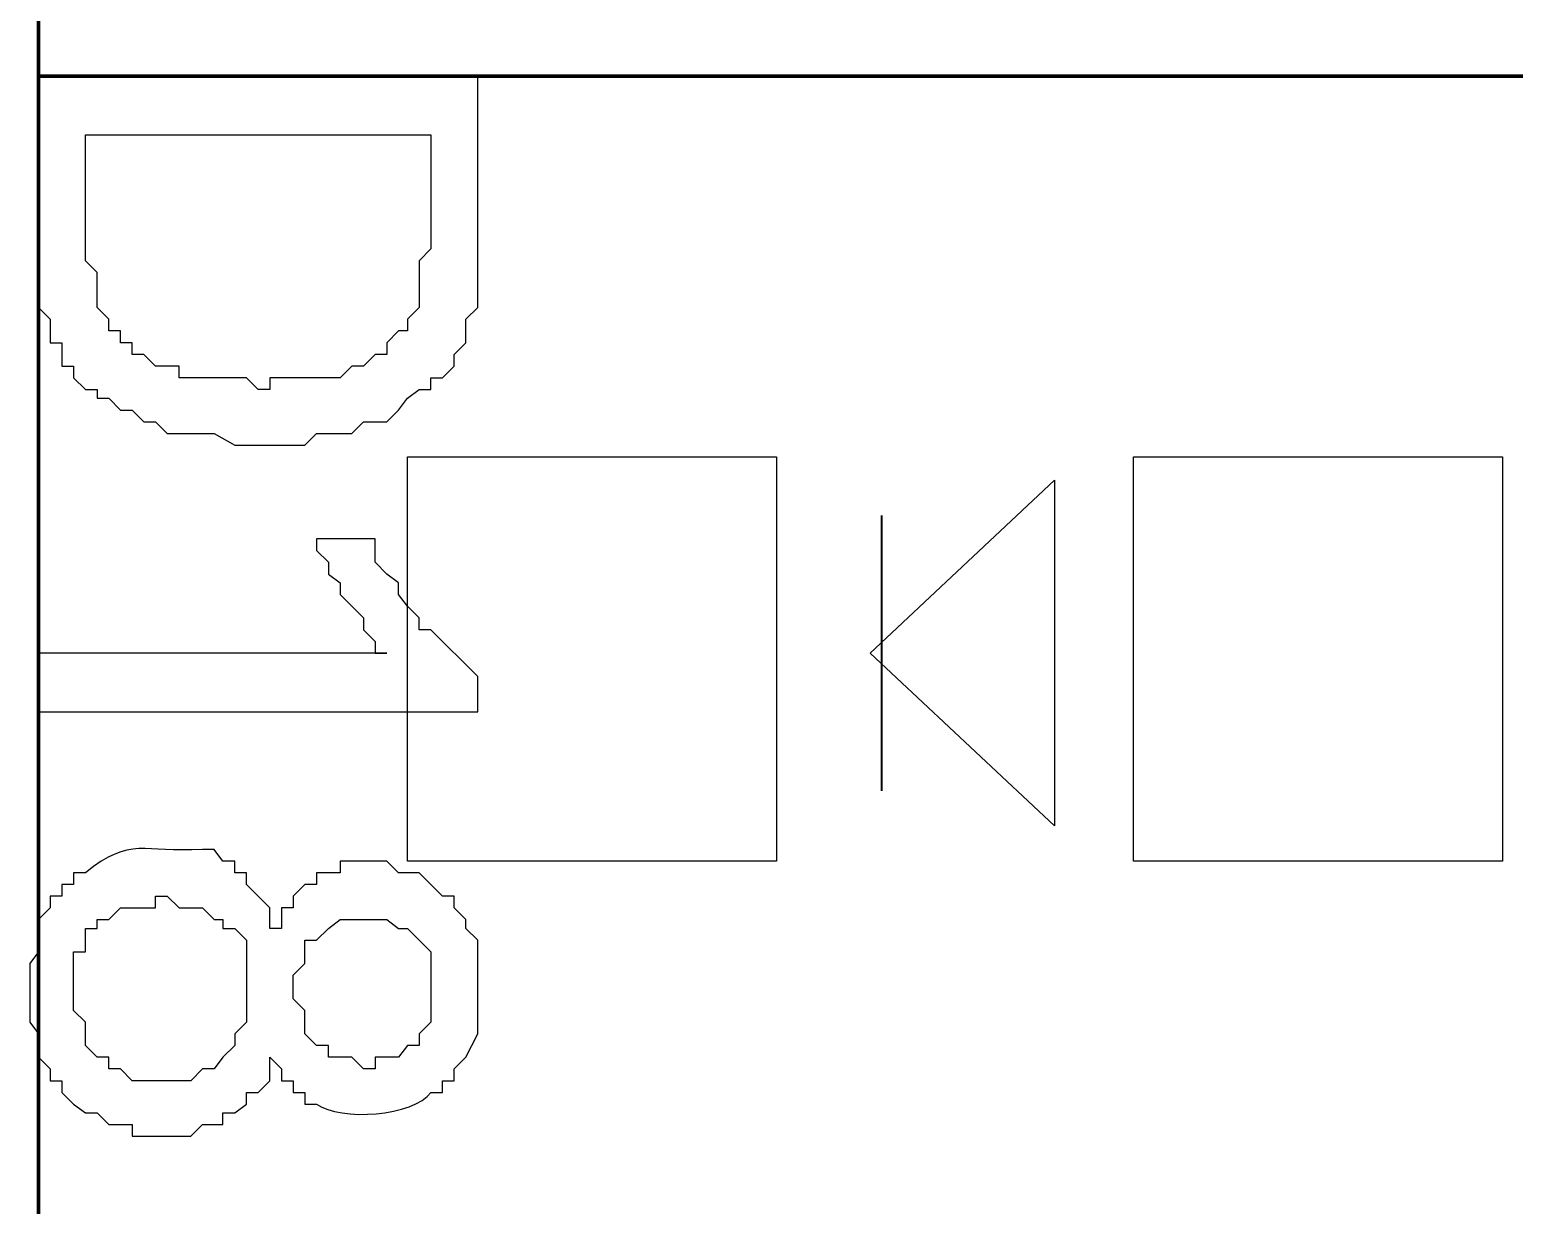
# Model space of a CAD drawing. Header units: millimetres. Extents: x -109 to -14.2, y -107.5 to -24.7.
# Drawn here: x -46.628 to -43.356, y -88.913 to -86.323 of the extents above; entities that cross this region are included whole.
import ezdxf

# ---------------------------------------------------------------- set-up
doc = ezdxf.new("R2010")
doc.units = ezdxf.units.MM
doc.header["$MEASUREMENT"] = 0
doc.layers.add('layer 1', color=7, linetype='Continuous')

msp = doc.modelspace()

# ---------------------------------------------------------------- linework, layer by layer
at = {"layer": 'layer 1', "color": 0, "lineweight": 80}
for points in [[(-46.6086, -91.5042), (-46.6086, -91.5042), (-46.6086, -40.7152), (-46.6086, -40.7152)], [(-46.6086, -86.4253), (-46.6086, -86.4253), (-37.9674, -86.4253), (-37.9674, -86.4253)]]:
    msp.add_open_spline(points, degree=3, dxfattribs=at)
at = {"layer": 'layer 1', "color": 0}
for points, knots in [([(-46.6086, -83.889), (-46.6086, -83.889), (-46.6086, -86.4253), (-46.6086, -86.4253), (-46.6086, -86.4253), (-46.6086, -86.4253), (-37.7157, -86.4253), (-37.7157, -86.4253), (-37.7157, -86.4253), (-37.7157, -86.4253), (-37.7157, -83.889), (-37.7157, -83.889), (-37.7157, -83.889), (-37.7157, -83.889), (-46.6086, -83.889), (-46.6086, -83.889)], [0, 0, 0, 0, 0.2, 0.2, 0.2, 0.2, 0.4, 0.4, 0.4, 0.4, 0.6, 0.6, 0.6, 0.6, 1, 1, 1, 1]), ([(-46.6086, -86.4253), (-46.6086, -86.4253), (-45.6406, -86.4253), (-45.6406, -86.4253), (-45.6406, -86.4253), (-45.6406, -86.4253), (-45.6406, -86.9351), (-45.6406, -86.9351), (-45.6406, -86.9351), (-45.6406, -86.9351), (-45.6664, -86.9609), (-45.6664, -86.9609), (-45.6664, -86.9609), (-45.6664, -86.9609), (-45.6664, -87.0125), (-45.6664, -87.0125), (-45.6664, -87.0125), (-45.6664, -87.0125), (-45.6922, -87.0383), (-45.6922, -87.0383), (-45.6922, -87.0383), (-45.6922, -87.0383), (-45.6922, -87.0642), (-45.6922, -87.0642), (-45.6922, -87.0642), (-45.6922, -87.0642), (-45.718, -87.09), (-45.718, -87.09), (-45.718, -87.09), (-45.718, -87.09), (-45.7438, -87.09), (-45.7438, -87.09), (-45.7438, -87.09), (-45.7438, -87.09), (-45.7438, -87.1158), (-45.7438, -87.1158), (-45.7438, -87.1158), (-45.7438, -87.1158), (-45.7696, -87.1158), (-45.7696, -87.1158), (-45.7696, -87.1158), (-45.7696, -87.1158), (-45.7954, -87.1351), (-45.7954, -87.1351), (-45.7954, -87.1351), (-45.7954, -87.1351), (-45.8148, -87.161), (-45.8148, -87.161), (-45.8148, -87.161), (-45.8148, -87.161), (-45.8406, -87.1868), (-45.8406, -87.1868), (-45.8406, -87.1868), (-45.8406, -87.1868), (-45.8922, -87.1868), (-45.8922, -87.1868), (-45.8922, -87.1868), (-45.8922, -87.1868), (-45.9181, -87.2126), (-45.9181, -87.2126), (-45.9181, -87.2126), (-45.9181, -87.2126), (-45.9955, -87.2126), (-45.9955, -87.2126), (-45.9955, -87.2126), (-45.9955, -87.2126), (-46.0213, -87.2384), (-46.0213, -87.2384), (-46.0213, -87.2384), (-46.0213, -87.2384), (-46.1762, -87.2384), (-46.1762, -87.2384), (-46.1762, -87.2384), (-46.1762, -87.2384), (-46.2214, -87.2126), (-46.2214, -87.2126), (-46.2214, -87.2126), (-46.2214, -87.2126), (-46.3246, -87.2126), (-46.3246, -87.2126), (-46.3246, -87.2126), (-46.3246, -87.2126), (-46.3505, -87.1868), (-46.3505, -87.1868), (-46.3505, -87.1868), (-46.3505, -87.1868), (-46.3763, -87.1868), (-46.3763, -87.1868), (-46.3763, -87.1868), (-46.3763, -87.1868), (-46.4021, -87.161), (-46.4021, -87.161), (-46.4021, -87.161), (-46.4021, -87.161), (-46.4279, -87.161), (-46.4279, -87.161), (-46.4279, -87.161), (-46.4279, -87.161), (-46.4537, -87.1351), (-46.4537, -87.1351), (-46.4537, -87.1351), (-46.4537, -87.1351), (-46.4795, -87.1351), (-46.4795, -87.1351), (-46.4795, -87.1351), (-46.4795, -87.1351), (-46.4795, -87.1158), (-46.4795, -87.1158), (-46.4795, -87.1158), (-46.4795, -87.1158), (-46.5053, -87.1158), (-46.5053, -87.1158), (-46.5053, -87.1158), (-46.5053, -87.1158), (-46.5311, -87.09), (-46.5311, -87.09), (-46.5311, -87.09), (-46.5311, -87.09), (-46.5311, -87.0642), (-46.5311, -87.0642), (-46.5311, -87.0642), (-46.5311, -87.0642), (-46.557, -87.0642), (-46.557, -87.0642), (-46.557, -87.0642), (-46.557, -87.0642), (-46.557, -87.0125), (-46.557, -87.0125), (-46.557, -87.0125), (-46.557, -87.0125), (-46.5828, -87.0125), (-46.5828, -87.0125), (-46.5828, -87.0125), (-46.5828, -87.0125), (-46.5828, -86.9609), (-46.5828, -86.9609), (-46.5828, -86.9609), (-46.5828, -86.9609), (-46.6086, -86.9351), (-46.6086, -86.9351), (-46.6086, -86.9351), (-46.6086, -86.9351), (-46.6086, -86.7802), (-46.6086, -86.7802), (-46.6086, -86.7802), (-46.6086, -86.7802), (-46.6086, -86.4253), (-46.6086, -86.4253)], [0, 0, 0, 0, 0.026316, 0.026316, 0.026316, 0.026316, 0.052632, 0.052632, 0.052632, 0.052632, 0.078947, 0.078947, 0.078947, 0.078947, 0.105263, 0.105263, 0.105263, 0.105263, 0.131579, 0.131579, 0.131579, 0.131579, 0.157895, 0.157895, 0.157895, 0.157895, 0.184211, 0.184211, 0.184211, 0.184211, 0.210526, 0.210526, 0.210526, 0.210526, 0.236842, 0.236842, 0.236842, 0.236842, 0.263158, 0.263158, 0.263158, 0.263158, 0.289474, 0.289474, 0.289474, 0.289474, 0.315789, 0.315789, 0.315789, 0.315789, 0.342105, 0.342105, 0.342105, 0.342105, 0.368421, 0.368421, 0.368421, 0.368421, 0.394737, 0.394737, 0.394737, 0.394737, 0.421053, 0.421053, 0.421053, 0.421053, 0.447368, 0.447368, 0.447368, 0.447368, 0.473684, 0.473684, 0.473684, 0.473684, 0.5, 0.5, 0.5, 0.5, 0.526316, 0.526316, 0.526316, 0.526316, 0.552632, 0.552632, 0.552632, 0.552632, 0.578947, 0.578947, 0.578947, 0.578947, 0.605263, 0.605263, 0.605263, 0.605263, 0.631579, 0.631579, 0.631579, 0.631579, 0.657895, 0.657895, 0.657895, 0.657895, 0.684211, 0.684211, 0.684211, 0.684211, 0.710526, 0.710526, 0.710526, 0.710526, 0.736842, 0.736842, 0.736842, 0.736842, 0.763158, 0.763158, 0.763158, 0.763158, 0.789474, 0.789474, 0.789474, 0.789474, 0.815789, 0.815789, 0.815789, 0.815789, 0.842105, 0.842105, 0.842105, 0.842105, 0.868421, 0.868421, 0.868421, 0.868421, 0.894737, 0.894737, 0.894737, 0.894737, 0.921053, 0.921053, 0.921053, 0.921053, 0.947368, 0.947368, 0.947368, 0.947368, 1, 1, 1, 1]), ([(-46.5053, -86.5543), (-46.5053, -86.5543), (-46.5053, -86.8318), (-46.5053, -86.8318), (-46.5053, -86.8318), (-46.5053, -86.8318), (-46.4795, -86.8577), (-46.4795, -86.8577), (-46.4795, -86.8577), (-46.4795, -86.8577), (-46.4795, -86.9351), (-46.4795, -86.9351), (-46.4795, -86.9351), (-46.4795, -86.9351), (-46.4537, -86.9609), (-46.4537, -86.9609), (-46.4537, -86.9609), (-46.4537, -86.9609), (-46.4537, -86.9867), (-46.4537, -86.9867), (-46.4537, -86.9867), (-46.4537, -86.9867), (-46.4279, -86.9867), (-46.4279, -86.9867), (-46.4279, -86.9867), (-46.4279, -86.9867), (-46.4279, -87.0125), (-46.4279, -87.0125), (-46.4279, -87.0125), (-46.4279, -87.0125), (-46.4021, -87.0125), (-46.4021, -87.0125), (-46.4021, -87.0125), (-46.4021, -87.0125), (-46.4021, -87.0383), (-46.4021, -87.0383), (-46.4021, -87.0383), (-46.4021, -87.0383), (-46.3763, -87.0383), (-46.3763, -87.0383), (-46.3763, -87.0383), (-46.3763, -87.0383), (-46.3505, -87.0642), (-46.3505, -87.0642), (-46.3505, -87.0642), (-46.3505, -87.0642), (-46.2988, -87.0642), (-46.2988, -87.0642), (-46.2988, -87.0642), (-46.2988, -87.0642), (-46.2988, -87.09), (-46.2988, -87.09), (-46.2988, -87.09), (-46.2988, -87.09), (-46.1504, -87.09), (-46.1504, -87.09), (-46.1504, -87.09), (-46.1504, -87.09), (-46.1246, -87.1158), (-46.1246, -87.1158), (-46.1246, -87.1158), (-46.1246, -87.1158), (-46.0988, -87.1158), (-46.0988, -87.1158), (-46.0988, -87.1158), (-46.0988, -87.1158), (-46.0988, -87.09), (-46.0988, -87.09), (-46.0988, -87.09), (-46.0988, -87.09), (-45.9439, -87.09), (-45.9439, -87.09), (-45.9439, -87.09), (-45.9439, -87.09), (-45.9181, -87.0642), (-45.9181, -87.0642), (-45.9181, -87.0642), (-45.9181, -87.0642), (-45.8922, -87.0642), (-45.8922, -87.0642), (-45.8922, -87.0642), (-45.8922, -87.0642), (-45.8664, -87.0383), (-45.8664, -87.0383), (-45.8664, -87.0383), (-45.8664, -87.0383), (-45.8406, -87.0383), (-45.8406, -87.0383), (-45.8406, -87.0383), (-45.8406, -87.0383), (-45.8406, -87.0125), (-45.8406, -87.0125), (-45.8406, -87.0125), (-45.8406, -87.0125), (-45.8148, -86.9867), (-45.8148, -86.9867), (-45.8148, -86.9867), (-45.8148, -86.9867), (-45.7954, -86.9867), (-45.7954, -86.9867), (-45.7954, -86.9867), (-45.7954, -86.9867), (-45.7954, -86.9609), (-45.7954, -86.9609), (-45.7954, -86.9609), (-45.7954, -86.9609), (-45.7696, -86.9351), (-45.7696, -86.9351), (-45.7696, -86.9351), (-45.7696, -86.9351), (-45.7696, -86.8318), (-45.7696, -86.8318), (-45.7696, -86.8318), (-45.7696, -86.8318), (-45.7438, -86.806), (-45.7438, -86.806), (-45.7438, -86.806), (-45.7438, -86.806), (-45.7438, -86.5543), (-45.7438, -86.5543), (-45.7438, -86.5543), (-45.7438, -86.5543), (-46.5053, -86.5543), (-46.5053, -86.5543)], [0, 0, 0, 0, 0.03125, 0.03125, 0.03125, 0.03125, 0.0625, 0.0625, 0.0625, 0.0625, 0.09375, 0.09375, 0.09375, 0.09375, 0.125, 0.125, 0.125, 0.125, 0.15625, 0.15625, 0.15625, 0.15625, 0.1875, 0.1875, 0.1875, 0.1875, 0.21875, 0.21875, 0.21875, 0.21875, 0.25, 0.25, 0.25, 0.25, 0.28125, 0.28125, 0.28125, 0.28125, 0.3125, 0.3125, 0.3125, 0.3125, 0.34375, 0.34375, 0.34375, 0.34375, 0.375, 0.375, 0.375, 0.375, 0.40625, 0.40625, 0.40625, 0.40625, 0.4375, 0.4375, 0.4375, 0.4375, 0.46875, 0.46875, 0.46875, 0.46875, 0.5, 0.5, 0.5, 0.5, 0.53125, 0.53125, 0.53125, 0.53125, 0.5625, 0.5625, 0.5625, 0.5625, 0.59375, 0.59375, 0.59375, 0.59375, 0.625, 0.625, 0.625, 0.625, 0.65625, 0.65625, 0.65625, 0.65625, 0.6875, 0.6875, 0.6875, 0.6875, 0.71875, 0.71875, 0.71875, 0.71875, 0.75, 0.75, 0.75, 0.75, 0.78125, 0.78125, 0.78125, 0.78125, 0.8125, 0.8125, 0.8125, 0.8125, 0.84375, 0.84375, 0.84375, 0.84375, 0.875, 0.875, 0.875, 0.875, 0.90625, 0.90625, 0.90625, 0.90625, 0.9375, 0.9375, 0.9375, 0.9375, 1, 1, 1, 1]), ([(-45.7954, -87.2642), (-45.7954, -87.2642), (-45.7954, -88.1548), (-45.7954, -88.1548), (-45.7954, -88.1548), (-45.7954, -88.1548), (-44.9823, -88.1548), (-44.9823, -88.1548), (-44.9823, -88.1548), (-44.9823, -88.1548), (-44.9823, -87.2642), (-44.9823, -87.2642), (-44.9823, -87.2642), (-44.9823, -87.2642), (-45.7954, -87.2642), (-45.7954, -87.2642)], [0, 0, 0, 0, 0.2, 0.2, 0.2, 0.2, 0.4, 0.4, 0.4, 0.4, 0.6, 0.6, 0.6, 0.6, 1, 1, 1, 1]), ([(-44.195, -87.2642), (-44.195, -87.2642), (-44.195, -88.1548), (-44.195, -88.1548), (-44.195, -88.1548), (-44.195, -88.1548), (-43.3818, -88.1548), (-43.3818, -88.1548), (-43.3818, -88.1548), (-43.3818, -88.1548), (-43.3818, -87.2642), (-43.3818, -87.2642), (-43.3818, -87.2642), (-43.3818, -87.2642), (-44.195, -87.2642), (-44.195, -87.2642)], [0, 0, 0, 0, 0.2, 0.2, 0.2, 0.2, 0.4, 0.4, 0.4, 0.4, 0.6, 0.6, 0.6, 0.6, 1, 1, 1, 1]), ([(-44.3692, -87.3158), (-44.3692, -87.3158), (-44.7758, -87.6966), (-44.7758, -87.6966), (-44.7758, -87.6966), (-44.7758, -87.6966), (-44.3692, -88.0774), (-44.3692, -88.0774), (-44.3692, -88.0774), (-44.3692, -88.0774), (-44.3692, -87.3158), (-44.3692, -87.3158)], [0, 0, 0, 0, 0.25, 0.25, 0.25, 0.25, 0.5, 0.5, 0.5, 0.5, 1, 1, 1, 1]), ([(-46.6086, -87.8257), (-46.6086, -87.8257), (-46.6086, -87.6966), (-46.6086, -87.6966), (-46.6086, -87.6966), (-46.6086, -87.6966), (-45.8406, -87.6966), (-45.8406, -87.6966), (-45.8406, -87.6966), (-45.8406, -87.6966), (-45.8664, -87.6966), (-45.8664, -87.6966), (-45.8664, -87.6966), (-45.8664, -87.6966), (-45.8664, -87.6708), (-45.8664, -87.6708), (-45.8664, -87.6708), (-45.8664, -87.6708), (-45.8922, -87.645), (-45.8922, -87.645), (-45.8922, -87.645), (-45.8922, -87.645), (-45.8922, -87.6191), (-45.8922, -87.6191), (-45.8922, -87.6191), (-45.8922, -87.6191), (-45.9439, -87.5675), (-45.9439, -87.5675), (-45.9439, -87.5675), (-45.9439, -87.5675), (-45.9439, -87.5417), (-45.9439, -87.5417), (-45.9439, -87.5417), (-45.9439, -87.5417), (-45.9697, -87.5223), (-45.9697, -87.5223), (-45.9697, -87.5223), (-45.9697, -87.5223), (-45.9697, -87.4965), (-45.9697, -87.4965), (-45.9697, -87.4965), (-45.9697, -87.4965), (-45.9955, -87.4707), (-45.9955, -87.4707), (-45.9955, -87.4707), (-45.9955, -87.4707), (-45.9955, -87.4449), (-45.9955, -87.4449), (-45.9955, -87.4449), (-45.9955, -87.4449), (-45.8664, -87.4449), (-45.8664, -87.4449), (-45.8664, -87.4449), (-45.8664, -87.4449), (-45.8664, -87.4965), (-45.8664, -87.4965), (-45.8664, -87.4965), (-45.8664, -87.4965), (-45.8406, -87.5223), (-45.8406, -87.5223), (-45.8406, -87.5223), (-45.8406, -87.5223), (-45.8148, -87.5417), (-45.8148, -87.5417), (-45.8148, -87.5417), (-45.8148, -87.5417), (-45.8148, -87.5675), (-45.8148, -87.5675), (-45.8148, -87.5675), (-45.8148, -87.5675), (-45.7954, -87.5933), (-45.7954, -87.5933), (-45.7954, -87.5933), (-45.7954, -87.5933), (-45.7696, -87.6191), (-45.7696, -87.6191), (-45.7696, -87.6191), (-45.7696, -87.6191), (-45.7696, -87.645), (-45.7696, -87.645), (-45.7696, -87.645), (-45.7696, -87.645), (-45.7438, -87.645), (-45.7438, -87.645), (-45.7438, -87.645), (-45.7438, -87.645), (-45.6406, -87.7482), (-45.6406, -87.7482), (-45.6406, -87.7482), (-45.6406, -87.7482), (-45.6406, -87.8257), (-45.6406, -87.8257), (-45.6406, -87.8257), (-45.6406, -87.8257), (-46.6086, -87.8257), (-46.6086, -87.8257)], [0, 0, 0, 0, 0.04, 0.04, 0.04, 0.04, 0.08, 0.08, 0.08, 0.08, 0.12, 0.12, 0.12, 0.12, 0.16, 0.16, 0.16, 0.16, 0.2, 0.2, 0.2, 0.2, 0.24, 0.24, 0.24, 0.24, 0.28, 0.28, 0.28, 0.28, 0.32, 0.32, 0.32, 0.32, 0.36, 0.36, 0.36, 0.36, 0.4, 0.4, 0.4, 0.4, 0.44, 0.44, 0.44, 0.44, 0.48, 0.48, 0.48, 0.48, 0.52, 0.52, 0.52, 0.52, 0.56, 0.56, 0.56, 0.56, 0.6, 0.6, 0.6, 0.6, 0.64, 0.64, 0.64, 0.64, 0.68, 0.68, 0.68, 0.68, 0.72, 0.72, 0.72, 0.72, 0.76, 0.76, 0.76, 0.76, 0.8, 0.8, 0.8, 0.8, 0.84, 0.84, 0.84, 0.84, 0.88, 0.88, 0.88, 0.88, 0.92, 0.92, 0.92, 0.92, 1, 1, 1, 1]), ([(-46.0988, -88.3032), (-46.0988, -88.3032), (-46.0729, -88.3032), (-46.0729, -88.3032), (-46.0729, -88.3032), (-46.0729, -88.3032), (-46.0729, -88.258), (-46.0729, -88.258), (-46.0729, -88.258), (-46.0729, -88.258), (-46.0471, -88.258), (-46.0471, -88.258), (-46.0471, -88.258), (-46.0471, -88.258), (-46.0471, -88.2322), (-46.0471, -88.2322), (-46.0471, -88.2322), (-46.0471, -88.2322), (-46.0213, -88.2064), (-46.0213, -88.2064), (-46.0213, -88.2064), (-46.0213, -88.2064), (-45.9955, -88.2064), (-45.9955, -88.2064), (-45.9955, -88.2064), (-45.9955, -88.2064), (-45.9955, -88.1806), (-45.9955, -88.1806), (-45.9955, -88.1806), (-45.9955, -88.1806), (-45.9439, -88.1806), (-45.9439, -88.1806), (-45.9439, -88.1806), (-45.9439, -88.1806), (-45.9439, -88.1548), (-45.9439, -88.1548), (-45.9439, -88.1548), (-45.9439, -88.1548), (-45.8406, -88.1548), (-45.8406, -88.1548), (-45.8406, -88.1548), (-45.8406, -88.1548), (-45.8148, -88.1806), (-45.8148, -88.1806), (-45.8148, -88.1806), (-45.8148, -88.1806), (-45.7696, -88.1806), (-45.7696, -88.1806), (-45.7696, -88.1806), (-45.7696, -88.1806), (-45.718, -88.2322), (-45.718, -88.2322), (-45.718, -88.2322), (-45.718, -88.2322), (-45.6922, -88.2322), (-45.6922, -88.2322), (-45.6922, -88.2322), (-45.6922, -88.2322), (-45.6922, -88.258), (-45.6922, -88.258), (-45.6922, -88.258), (-45.6922, -88.258), (-45.6664, -88.2839), (-45.6664, -88.2839), (-45.6664, -88.2839), (-45.6664, -88.2839), (-45.6664, -88.3032), (-45.6664, -88.3032), (-45.6664, -88.3032), (-45.6664, -88.3032), (-45.6406, -88.329), (-45.6406, -88.329), (-45.6406, -88.329), (-45.6406, -88.329), (-45.6406, -88.5355), (-45.6406, -88.5355), (-45.6406, -88.5355), (-45.6406, -88.5355), (-45.6664, -88.5872), (-45.6664, -88.5872), (-45.6664, -88.5872), (-45.6664, -88.5872), (-45.6922, -88.613), (-45.6922, -88.613), (-45.6922, -88.613), (-45.6922, -88.613), (-45.6922, -88.6388), (-45.6922, -88.6388), (-45.6922, -88.6388), (-45.6922, -88.6388), (-45.718, -88.6388), (-45.718, -88.6388), (-45.718, -88.6388), (-45.718, -88.6388), (-45.718, -88.6646), (-45.718, -88.6646), (-45.718, -88.6646), (-45.718, -88.6646), (-45.7438, -88.6646), (-45.7438, -88.6646), (-45.7438, -88.6646), (-45.7816, -88.717), (-45.9432, -88.729), (-45.9955, -88.6904), (-45.9955, -88.6904), (-45.9955, -88.6904), (-46.0213, -88.6904), (-46.0213, -88.6904), (-46.0213, -88.6904), (-46.0213, -88.6904), (-46.0213, -88.6646), (-46.0213, -88.6646), (-46.0213, -88.6646), (-46.0213, -88.6646), (-46.0471, -88.6646), (-46.0471, -88.6646), (-46.0471, -88.6646), (-46.0471, -88.6646), (-46.0471, -88.6388), (-46.0471, -88.6388), (-46.0471, -88.6388), (-46.0471, -88.6388), (-46.0729, -88.6388), (-46.0729, -88.6388), (-46.0729, -88.6388), (-46.0729, -88.6388), (-46.0729, -88.613), (-46.0729, -88.613), (-46.0729, -88.613), (-46.0729, -88.613), (-46.0988, -88.5872), (-46.0988, -88.5872), (-46.0988, -88.5872), (-46.0988, -88.5872), (-46.0988, -88.6388), (-46.0988, -88.6388), (-46.0988, -88.6388), (-46.0988, -88.6388), (-46.1246, -88.6646), (-46.1246, -88.6646), (-46.1246, -88.6646), (-46.1246, -88.6646), (-46.1504, -88.6646), (-46.1504, -88.6646), (-46.1504, -88.6646), (-46.1504, -88.6646), (-46.1504, -88.6904), (-46.1504, -88.6904), (-46.1504, -88.6904), (-46.1504, -88.6904), (-46.1762, -88.7098), (-46.1762, -88.7098), (-46.1762, -88.7098), (-46.1762, -88.7098), (-46.202, -88.7098), (-46.202, -88.7098), (-46.202, -88.7098), (-46.202, -88.7098), (-46.202, -88.7356), (-46.202, -88.7356), (-46.202, -88.7356), (-46.202, -88.7356), (-46.2472, -88.7356), (-46.2472, -88.7356), (-46.2472, -88.7356), (-46.2472, -88.7356), (-46.273, -88.7614), (-46.273, -88.7614), (-46.273, -88.7614), (-46.273, -88.7614), (-46.4021, -88.7614), (-46.4021, -88.7614), (-46.4021, -88.7614), (-46.4021, -88.7614), (-46.4021, -88.7356), (-46.4021, -88.7356), (-46.4021, -88.7356), (-46.4021, -88.7356), (-46.4537, -88.7356), (-46.4537, -88.7356), (-46.4537, -88.7356), (-46.4537, -88.7356), (-46.4795, -88.7098), (-46.4795, -88.7098), (-46.4795, -88.7098), (-46.4795, -88.7098), (-46.5053, -88.7098), (-46.5053, -88.7098), (-46.5053, -88.7098), (-46.5053, -88.7098), (-46.5311, -88.6904), (-46.5311, -88.6904), (-46.5311, -88.6904), (-46.5311, -88.6904), (-46.557, -88.6646), (-46.557, -88.6646), (-46.557, -88.6646), (-46.557, -88.6646), (-46.557, -88.6388), (-46.557, -88.6388), (-46.557, -88.6388), (-46.557, -88.6388), (-46.5828, -88.6388), (-46.5828, -88.6388), (-46.5828, -88.6388), (-46.5828, -88.6388), (-46.5828, -88.613), (-46.5828, -88.613), (-46.5828, -88.613), (-46.5828, -88.613), (-46.6086, -88.5872), (-46.6086, -88.5872), (-46.6086, -88.5872), (-46.6086, -88.5872), (-46.6086, -88.5355), (-46.6086, -88.5355), (-46.6086, -88.5355), (-46.6086, -88.5355), (-46.6279, -88.5097), (-46.6279, -88.5097), (-46.6279, -88.5097), (-46.6279, -88.5097), (-46.6279, -88.3807), (-46.6279, -88.3807), (-46.6279, -88.3807), (-46.6279, -88.3807), (-46.6086, -88.3548), (-46.6086, -88.3548), (-46.6086, -88.3548), (-46.6086, -88.3548), (-46.6086, -88.2839), (-46.6086, -88.2839), (-46.6086, -88.2839), (-46.6086, -88.2839), (-46.5828, -88.258), (-46.5828, -88.258), (-46.5828, -88.258), (-46.5828, -88.258), (-46.5828, -88.2322), (-46.5828, -88.2322), (-46.5828, -88.2322), (-46.5828, -88.2322), (-46.557, -88.2322), (-46.557, -88.2322), (-46.557, -88.2322), (-46.557, -88.2322), (-46.557, -88.2064), (-46.557, -88.2064), (-46.557, -88.2064), (-46.557, -88.2064), (-46.5311, -88.2064), (-46.5311, -88.2064), (-46.5311, -88.2064), (-46.5311, -88.2064), (-46.5311, -88.1806), (-46.5311, -88.1806), (-46.5311, -88.1806), (-46.5311, -88.1806), (-46.5053, -88.1806), (-46.5053, -88.1806), (-46.5053, -88.1806), (-46.4037, -88.0993), (-46.3781, -88.1373), (-46.2472, -88.129), (-46.2472, -88.129), (-46.2472, -88.129), (-46.2214, -88.129), (-46.2214, -88.129), (-46.2214, -88.129), (-46.2214, -88.129), (-46.202, -88.1548), (-46.202, -88.1548), (-46.202, -88.1548), (-46.202, -88.1548), (-46.1762, -88.1548), (-46.1762, -88.1548), (-46.1762, -88.1548), (-46.1762, -88.1548), (-46.1762, -88.1806), (-46.1762, -88.1806), (-46.1762, -88.1806), (-46.1762, -88.1806), (-46.1504, -88.1806), (-46.1504, -88.1806), (-46.1504, -88.1806), (-46.1504, -88.1806), (-46.1504, -88.2064), (-46.1504, -88.2064), (-46.1504, -88.2064), (-46.1504, -88.2064), (-46.0988, -88.258), (-46.0988, -88.258), (-46.0988, -88.258), (-46.0988, -88.258), (-46.0988, -88.3032), (-46.0988, -88.3032)], [0, 0, 0, 0, 0.013333, 0.013333, 0.013333, 0.013333, 0.026667, 0.026667, 0.026667, 0.026667, 0.04, 0.04, 0.04, 0.04, 0.053333, 0.053333, 0.053333, 0.053333, 0.066667, 0.066667, 0.066667, 0.066667, 0.08, 0.08, 0.08, 0.08, 0.093333, 0.093333, 0.093333, 0.093333, 0.106667, 0.106667, 0.106667, 0.106667, 0.12, 0.12, 0.12, 0.12, 0.133333, 0.133333, 0.133333, 0.133333, 0.146667, 0.146667, 0.146667, 0.146667, 0.16, 0.16, 0.16, 0.16, 0.173333, 0.173333, 0.173333, 0.173333, 0.186667, 0.186667, 0.186667, 0.186667, 0.2, 0.2, 0.2, 0.2, 0.213333, 0.213333, 0.213333, 0.213333, 0.226667, 0.226667, 0.226667, 0.226667, 0.24, 0.24, 0.24, 0.24, 0.253333, 0.253333, 0.253333, 0.253333, 0.266667, 0.266667, 0.266667, 0.266667, 0.28, 0.28, 0.28, 0.28, 0.293333, 0.293333, 0.293333, 0.293333, 0.306667, 0.306667, 0.306667, 0.306667, 0.32, 0.32, 0.32, 0.32, 0.333333, 0.333333, 0.333333, 0.333333, 0.346667, 0.346667, 0.346667, 0.346667, 0.36, 0.36, 0.36, 0.36, 0.373333, 0.373333, 0.373333, 0.373333, 0.386667, 0.386667, 0.386667, 0.386667, 0.4, 0.4, 0.4, 0.4, 0.413333, 0.413333, 0.413333, 0.413333, 0.426667, 0.426667, 0.426667, 0.426667, 0.44, 0.44, 0.44, 0.44, 0.453333, 0.453333, 0.453333, 0.453333, 0.466667, 0.466667, 0.466667, 0.466667, 0.48, 0.48, 0.48, 0.48, 0.493333, 0.493333, 0.493333, 0.493333, 0.506667, 0.506667, 0.506667, 0.506667, 0.52, 0.52, 0.52, 0.52, 0.533333, 0.533333, 0.533333, 0.533333, 0.546667, 0.546667, 0.546667, 0.546667, 0.56, 0.56, 0.56, 0.56, 0.573333, 0.573333, 0.573333, 0.573333, 0.586667, 0.586667, 0.586667, 0.586667, 0.6, 0.6, 0.6, 0.6, 0.613333, 0.613333, 0.613333, 0.613333, 0.626667, 0.626667, 0.626667, 0.626667, 0.64, 0.64, 0.64, 0.64, 0.653333, 0.653333, 0.653333, 0.653333, 0.666667, 0.666667, 0.666667, 0.666667, 0.68, 0.68, 0.68, 0.68, 0.693333, 0.693333, 0.693333, 0.693333, 0.706667, 0.706667, 0.706667, 0.706667, 0.72, 0.72, 0.72, 0.72, 0.733333, 0.733333, 0.733333, 0.733333, 0.746667, 0.746667, 0.746667, 0.746667, 0.76, 0.76, 0.76, 0.76, 0.773333, 0.773333, 0.773333, 0.773333, 0.786667, 0.786667, 0.786667, 0.786667, 0.8, 0.8, 0.8, 0.8, 0.813333, 0.813333, 0.813333, 0.813333, 0.826667, 0.826667, 0.826667, 0.826667, 0.84, 0.84, 0.84, 0.84, 0.853333, 0.853333, 0.853333, 0.853333, 0.866667, 0.866667, 0.866667, 0.866667, 0.88, 0.88, 0.88, 0.88, 0.893333, 0.893333, 0.893333, 0.893333, 0.906667, 0.906667, 0.906667, 0.906667, 0.92, 0.92, 0.92, 0.92, 0.933333, 0.933333, 0.933333, 0.933333, 0.946667, 0.946667, 0.946667, 0.946667, 0.96, 0.96, 0.96, 0.96, 0.973333, 0.973333, 0.973333, 0.973333, 1, 1, 1, 1]), ([(-46.3246, -88.2322), (-46.3246, -88.2322), (-46.3505, -88.2322), (-46.3505, -88.2322), (-46.3505, -88.2322), (-46.3505, -88.2322), (-46.3505, -88.258), (-46.3505, -88.258), (-46.3505, -88.258), (-46.3505, -88.258), (-46.4279, -88.258), (-46.4279, -88.258), (-46.4279, -88.258), (-46.4279, -88.258), (-46.4537, -88.2839), (-46.4537, -88.2839), (-46.4537, -88.2839), (-46.4537, -88.2839), (-46.4795, -88.2839), (-46.4795, -88.2839), (-46.4795, -88.2839), (-46.4795, -88.2839), (-46.4795, -88.3032), (-46.4795, -88.3032), (-46.4795, -88.3032), (-46.4795, -88.3032), (-46.5053, -88.3032), (-46.5053, -88.3032), (-46.5053, -88.3032), (-46.5053, -88.3032), (-46.5053, -88.3548), (-46.5053, -88.3548), (-46.5053, -88.3548), (-46.5053, -88.3548), (-46.5311, -88.3548), (-46.5311, -88.3548), (-46.5311, -88.3548), (-46.5311, -88.3548), (-46.5311, -88.4839), (-46.5311, -88.4839), (-46.5311, -88.4839), (-46.5311, -88.4839), (-46.5053, -88.5097), (-46.5053, -88.5097), (-46.5053, -88.5097), (-46.5053, -88.5097), (-46.5053, -88.5614), (-46.5053, -88.5614), (-46.5053, -88.5614), (-46.5053, -88.5614), (-46.4795, -88.5872), (-46.4795, -88.5872), (-46.4795, -88.5872), (-46.4795, -88.5872), (-46.4537, -88.5872), (-46.4537, -88.5872), (-46.4537, -88.5872), (-46.4537, -88.5872), (-46.4537, -88.613), (-46.4537, -88.613), (-46.4537, -88.613), (-46.4537, -88.613), (-46.4279, -88.613), (-46.4279, -88.613), (-46.4279, -88.613), (-46.4279, -88.613), (-46.4021, -88.6388), (-46.4021, -88.6388), (-46.4021, -88.6388), (-46.4021, -88.6388), (-46.273, -88.6388), (-46.273, -88.6388), (-46.273, -88.6388), (-46.273, -88.6388), (-46.2472, -88.613), (-46.2472, -88.613), (-46.2472, -88.613), (-46.2472, -88.613), (-46.2214, -88.613), (-46.2214, -88.613), (-46.2214, -88.613), (-46.2214, -88.613), (-46.202, -88.5872), (-46.202, -88.5872), (-46.202, -88.5872), (-46.202, -88.5872), (-46.1762, -88.5614), (-46.1762, -88.5614), (-46.1762, -88.5614), (-46.1762, -88.5614), (-46.1762, -88.5355), (-46.1762, -88.5355), (-46.1762, -88.5355), (-46.1762, -88.5355), (-46.1504, -88.5097), (-46.1504, -88.5097), (-46.1504, -88.5097), (-46.1504, -88.5097), (-46.1504, -88.329), (-46.1504, -88.329), (-46.1504, -88.329), (-46.1504, -88.329), (-46.1762, -88.3032), (-46.1762, -88.3032), (-46.1762, -88.3032), (-46.1762, -88.3032), (-46.202, -88.3032), (-46.202, -88.3032), (-46.202, -88.3032), (-46.202, -88.3032), (-46.202, -88.2839), (-46.202, -88.2839), (-46.202, -88.2839), (-46.202, -88.2839), (-46.2214, -88.2839), (-46.2214, -88.2839), (-46.2214, -88.2839), (-46.2214, -88.2839), (-46.2472, -88.258), (-46.2472, -88.258), (-46.2472, -88.258), (-46.2472, -88.258), (-46.2988, -88.258), (-46.2988, -88.258), (-46.2988, -88.258), (-46.2988, -88.258), (-46.3246, -88.2322), (-46.3246, -88.2322)], [0, 0, 0, 0, 0.030303, 0.030303, 0.030303, 0.030303, 0.060606, 0.060606, 0.060606, 0.060606, 0.090909, 0.090909, 0.090909, 0.090909, 0.121212, 0.121212, 0.121212, 0.121212, 0.151515, 0.151515, 0.151515, 0.151515, 0.181818, 0.181818, 0.181818, 0.181818, 0.212121, 0.212121, 0.212121, 0.212121, 0.242424, 0.242424, 0.242424, 0.242424, 0.272727, 0.272727, 0.272727, 0.272727, 0.30303, 0.30303, 0.30303, 0.30303, 0.333333, 0.333333, 0.333333, 0.333333, 0.363636, 0.363636, 0.363636, 0.363636, 0.393939, 0.393939, 0.393939, 0.393939, 0.424242, 0.424242, 0.424242, 0.424242, 0.454545, 0.454545, 0.454545, 0.454545, 0.484848, 0.484848, 0.484848, 0.484848, 0.515152, 0.515152, 0.515152, 0.515152, 0.545455, 0.545455, 0.545455, 0.545455, 0.575758, 0.575758, 0.575758, 0.575758, 0.606061, 0.606061, 0.606061, 0.606061, 0.636364, 0.636364, 0.636364, 0.636364, 0.666667, 0.666667, 0.666667, 0.666667, 0.69697, 0.69697, 0.69697, 0.69697, 0.727273, 0.727273, 0.727273, 0.727273, 0.757576, 0.757576, 0.757576, 0.757576, 0.787879, 0.787879, 0.787879, 0.787879, 0.818182, 0.818182, 0.818182, 0.818182, 0.848485, 0.848485, 0.848485, 0.848485, 0.878788, 0.878788, 0.878788, 0.878788, 0.909091, 0.909091, 0.909091, 0.909091, 0.939394, 0.939394, 0.939394, 0.939394, 1, 1, 1, 1]), ([(-45.8922, -88.2839), (-45.8922, -88.2839), (-45.9439, -88.2839), (-45.9439, -88.2839), (-45.9439, -88.2839), (-45.9439, -88.2839), (-45.9697, -88.3032), (-45.9697, -88.3032), (-45.9697, -88.3032), (-45.9697, -88.3032), (-45.9955, -88.329), (-45.9955, -88.329), (-45.9955, -88.329), (-45.9955, -88.329), (-46.0213, -88.329), (-46.0213, -88.329), (-46.0213, -88.329), (-46.0213, -88.329), (-46.0213, -88.3807), (-46.0213, -88.3807), (-46.0213, -88.3807), (-46.0213, -88.3807), (-46.0471, -88.4065), (-46.0471, -88.4065), (-46.0471, -88.4065), (-46.0471, -88.4065), (-46.0471, -88.4581), (-46.0471, -88.4581), (-46.0471, -88.4581), (-46.0471, -88.4581), (-46.0213, -88.4839), (-46.0213, -88.4839), (-46.0213, -88.4839), (-46.0213, -88.4839), (-46.0213, -88.5355), (-46.0213, -88.5355), (-46.0213, -88.5355), (-46.0213, -88.5355), (-45.9955, -88.5614), (-45.9955, -88.5614), (-45.9955, -88.5614), (-45.9955, -88.5614), (-45.9697, -88.5614), (-45.9697, -88.5614), (-45.9697, -88.5614), (-45.9697, -88.5614), (-45.9697, -88.5872), (-45.9697, -88.5872), (-45.9697, -88.5872), (-45.9697, -88.5872), (-45.9181, -88.5872), (-45.9181, -88.5872), (-45.9181, -88.5872), (-45.9181, -88.5872), (-45.8922, -88.613), (-45.8922, -88.613), (-45.8922, -88.613), (-45.8922, -88.613), (-45.8664, -88.613), (-45.8664, -88.613), (-45.8664, -88.613), (-45.8664, -88.613), (-45.8664, -88.5872), (-45.8664, -88.5872), (-45.8664, -88.5872), (-45.8664, -88.5872), (-45.8148, -88.5872), (-45.8148, -88.5872), (-45.8148, -88.5872), (-45.8148, -88.5872), (-45.7954, -88.5614), (-45.7954, -88.5614), (-45.7954, -88.5614), (-45.7954, -88.5614), (-45.7696, -88.5614), (-45.7696, -88.5614), (-45.7696, -88.5614), (-45.7696, -88.5614), (-45.7696, -88.5355), (-45.7696, -88.5355), (-45.7696, -88.5355), (-45.7696, -88.5355), (-45.7438, -88.5097), (-45.7438, -88.5097), (-45.7438, -88.5097), (-45.7438, -88.5097), (-45.7438, -88.3548), (-45.7438, -88.3548), (-45.7438, -88.3548), (-45.7438, -88.3548), (-45.7954, -88.3032), (-45.7954, -88.3032), (-45.7954, -88.3032), (-45.7954, -88.3032), (-45.8148, -88.3032), (-45.8148, -88.3032), (-45.8148, -88.3032), (-45.8148, -88.3032), (-45.8406, -88.2839), (-45.8406, -88.2839), (-45.8406, -88.2839), (-45.8406, -88.2839), (-45.8922, -88.2839), (-45.8922, -88.2839)], [0, 0, 0, 0, 0.037037, 0.037037, 0.037037, 0.037037, 0.074074, 0.074074, 0.074074, 0.074074, 0.111111, 0.111111, 0.111111, 0.111111, 0.148148, 0.148148, 0.148148, 0.148148, 0.185185, 0.185185, 0.185185, 0.185185, 0.222222, 0.222222, 0.222222, 0.222222, 0.259259, 0.259259, 0.259259, 0.259259, 0.296296, 0.296296, 0.296296, 0.296296, 0.333333, 0.333333, 0.333333, 0.333333, 0.37037, 0.37037, 0.37037, 0.37037, 0.407407, 0.407407, 0.407407, 0.407407, 0.444444, 0.444444, 0.444444, 0.444444, 0.481481, 0.481481, 0.481481, 0.481481, 0.518519, 0.518519, 0.518519, 0.518519, 0.555556, 0.555556, 0.555556, 0.555556, 0.592593, 0.592593, 0.592593, 0.592593, 0.62963, 0.62963, 0.62963, 0.62963, 0.666667, 0.666667, 0.666667, 0.666667, 0.703704, 0.703704, 0.703704, 0.703704, 0.740741, 0.740741, 0.740741, 0.740741, 0.777778, 0.777778, 0.777778, 0.777778, 0.814815, 0.814815, 0.814815, 0.814815, 0.851852, 0.851852, 0.851852, 0.851852, 0.888889, 0.888889, 0.888889, 0.888889, 0.925926, 0.925926, 0.925926, 0.925926, 1, 1, 1, 1])]:
    msp.add_open_spline(points, degree=3, knots=knots, dxfattribs=at)
at = {"layer": 'layer 1', "color": 0, "lineweight": 40}
msp.add_open_spline([(-44.75, -87.9999), (-44.75, -87.9999), (-44.75, -87.3933), (-44.75, -87.3933)], degree=3, dxfattribs=at)

doc.saveas('drawing.dxf')
